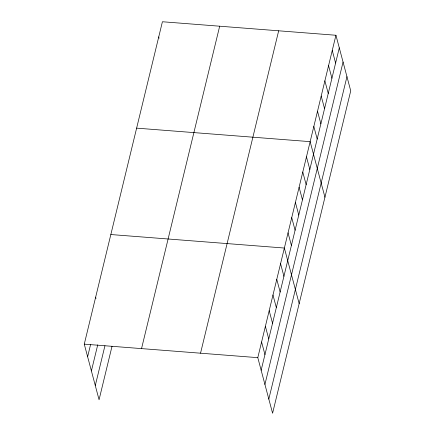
<?xml version="1.0" encoding="UTF-8"?>
<svg xmlns="http://www.w3.org/2000/svg" width="435" height="435" viewBox="0 0 435 435"><rect width="100%" height="100%" fill="white"/><g stroke="black" fill="none" stroke-linecap="round" stroke-linejoin="round"><path stroke-width="0.65" d="M112.034 346.238L99.066 399.743L84.27 344.15L162.413 21.75L335.934 35.257L350.73 90.85L272.587 413.25L257.797 357.657L335.934 35.257M87.625 356.754L90.632 344.357M91.399 370.941L97.728 344.841M95.292 385.557L104.938 345.754M141.538 348.609L219.675 26.209M200.535 353.198L278.672 30.798M261.152 370.267L339.289 47.861M264.926 384.448L343.063 62.047M268.814 399.064L346.951 76.663M136.628 128.14L310.15 141.652L324.94 197.24M110.838 234.536L284.365 248.042L299.155 303.635M84.27 344.15L257.797 357.657M332.253 50.455L335.608 63.064M328.566 65.658L331.921 78.262M324.885 80.856L328.24 93.46M321.199 96.053L324.553 108.658M317.517 111.251L320.872 123.855M313.831 126.449L317.186 139.059M306.468 156.85L309.818 169.454M302.782 172.048L306.137 184.652M299.101 187.246L302.455 199.85M295.414 202.444L298.769 215.053M291.733 217.647L295.088 230.251M288.046 232.845L291.401 245.449M280.57 263.702L283.924 276.307M276.774 279.362L280.129 291.967M272.979 295.022L276.334 307.627M269.183 310.682L272.538 323.287M265.388 326.337L268.743 338.947M261.593 341.997L264.948 354.607M158.726 36.948L159.063 38.209M95.656 297.17L95.994 298.432"/></g></svg>
